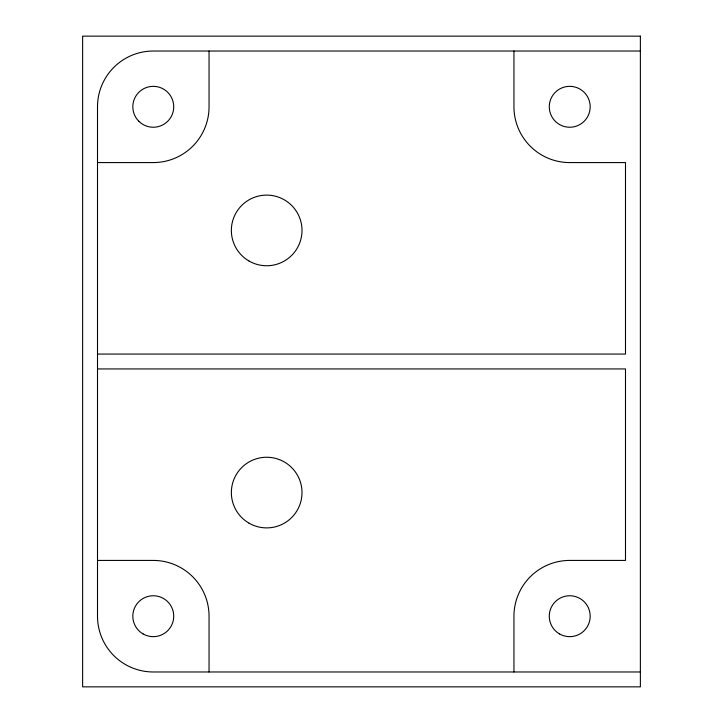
<?xml version="1.0" encoding="UTF-8"?>
<svg xmlns="http://www.w3.org/2000/svg" width="723" height="723" viewBox="0 0 723 723"><rect width="100%" height="100%" fill="white"/><g stroke="black" fill="none" stroke-linecap="round" stroke-linejoin="round"><path stroke-width="1.08" d="M640.37 51.026L153.276 51.026A55.77 55.77 0 0 0 97.506 106.796L97.506 616.204A55.77 55.77 0 0 0 153.276 671.974L640.37 671.974M97.506 162.576L153.276 162.576A55.77 55.77 0 0 0 209.046 106.796L209.046 51.026M97.506 354.062L625.494 354.062L625.494 162.576L569.724 162.576A55.77 55.77 0 0 1 513.954 106.796L513.954 51.026M97.506 368.938L625.494 368.938L625.494 560.424L569.724 560.424A55.77 55.77 0 0 0 513.954 616.204L513.954 671.974M97.506 560.424L153.276 560.424A55.77 55.77 0 0 1 209.046 616.204L209.046 671.974M640.37 36.15L82.63 36.15L82.63 686.85L640.37 686.85L640.37 36.15M249.019 523.163A35.328 35.328 0 0 0 302.006 492.571A35.328 35.328 0 0 0 249.019 461.979A35.328 35.328 0 0 0 249.019 523.163M249.019 261.021A35.328 35.328 0 0 0 302.006 230.429A35.328 35.328 0 0 0 249.019 199.837A35.328 35.328 0 0 0 249.019 261.021M143.055 633.917A20.452 20.452 0 0 0 173.728 616.204A20.452 20.452 0 0 0 143.055 598.49A20.452 20.452 0 0 0 143.055 633.917M138.816 121.256A20.452 20.452 0 0 0 173.032 112.092A20.452 20.452 0 0 0 147.98 87.04A20.452 20.452 0 0 0 138.816 121.256M559.503 633.917A20.452 20.452 0 0 0 590.176 616.204A20.452 20.452 0 0 0 559.503 598.49A20.452 20.452 0 0 0 559.503 633.917M559.503 124.51A20.452 20.452 0 0 0 590.176 106.796A20.452 20.452 0 0 0 559.503 89.083A20.452 20.452 0 0 0 559.503 124.51"/></g></svg>
